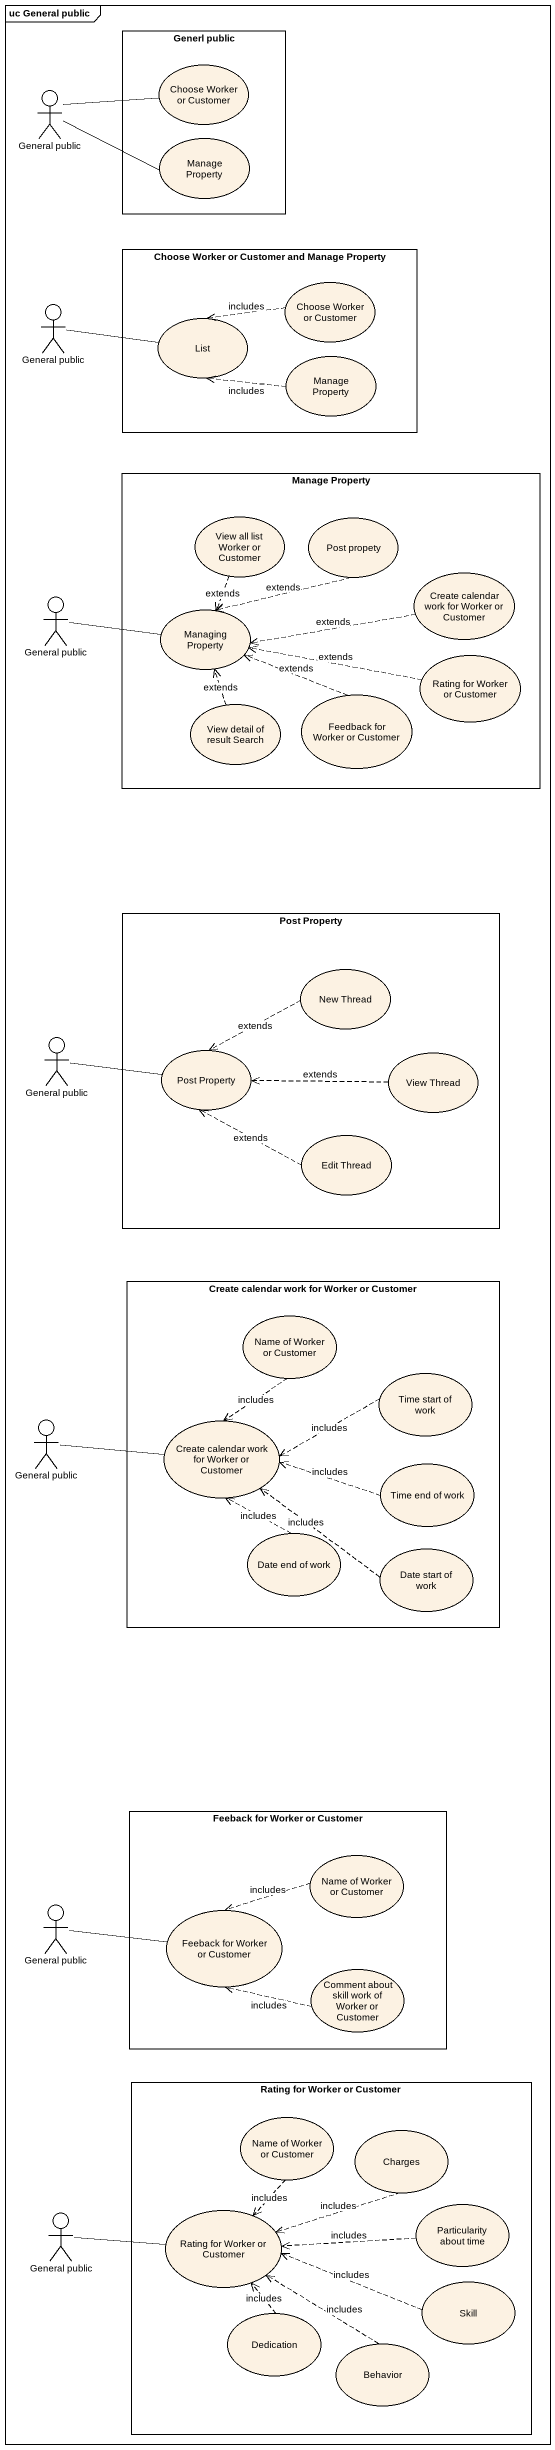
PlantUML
@startuml
mainframe uc General public
rectangle "Generl public" as Generl_public {
  usecase "Choose Worker or Customer" as Choose_Worker_or_Customer
  usecase "Manage Property" as Manage_Property
}
actor "General public" as General_public
rectangle "Choose Worker or Customer and Manage Property" as Choose_Worker_or_Customer_2 {
  usecase "Choose Worker or Customer" as Choose_Worker_or_Customer_3
  usecase List
  usecase "Manage Property" as Manage_Property_2
}
actor "General public" as General_public_2
rectangle "Manage Property" as Manage_Property_3 {
  usecase "View all list Worker or Customer" as View_all_list_Worker_or
  usecase "Post propety" as Post_propety
  usecase "Create calendar work for Worker or Customer" as Create_calendar_work_for
  usecase "Managing Property" as Managing_Property
  usecase "Rating for Worker or Customer" as Rating_for_Worker_or
  usecase "View detail of result Search" as View_detail_of_result_Search
  usecase "Feedback for Worker or Customer" as Feedback_for_Worker_or
}
actor "General public" as General_public_3
rectangle "Post Property" as Post_Property {
  usecase "New Thread" as New_Thread
  usecase "Post Property" as Post_Property_2
  usecase "View Thread" as View_Thread
  usecase "Edit Thread" as Edit_Thread
}
actor "General public" as General_public_4
rectangle "Create calendar work for Worker or Customer" as Create_calendar_work_for_2 {
  usecase "Name of Worker or Customer" as Name_of_Worker_or_Customer
  usecase "Time start of work" as Time_start_of_work
  usecase "Create calendar work for Worker or Customer" as Create_calendar_work_for_3
  usecase "Time end of work" as Time_end_of_work
  usecase "Date end of work" as Date_end_of_work
  usecase "Date start of work" as Date_start_of_work
}
actor "General public" as General_public_5
rectangle "Feeback for Worker or Customer" as Feeback_for_Worker_or {
  usecase "Name of Worker or Customer" as Name_of_Worker_or_Customer_2
  usecase "Feeback for Worker or Customer" as Feeback_for_Worker_or_2
  usecase "Comment about skill work of Worker or Customer" as Comment_about_skill_work_of
}
actor "General public" as General_public_6
rectangle "Rating for Worker or Customer" as Rating_for_Worker_or_2 {
  usecase "Name of Worker or Customer" as Name_of_Worker_or_Customer_3
  usecase Charges
  usecase "Rating for Worker or Customer" as Rating_for_Worker_or_3
  usecase "Particularity about time" as Particularity_about_time
  usecase Skill
  usecase Dedication
  usecase Behavior
}
actor "General public" as General_public_7
General_public -right- Choose_Worker_or_Customer
General_public -right- Manage_Property
Choose_Worker_or_Customer_3 .left.> List : includes
General_public_2 -right- List
Manage_Property_2 .left.> List : includes
View_all_list_Worker_or ..> Managing_Property : extends
Post_propety ..> Managing_Property : extends
Create_calendar_work_for .left.> Managing_Property : extends
General_public_3 -right- Managing_Property
Rating_for_Worker_or .left.> Managing_Property : extends
View_detail_of_result_Search .up.> Managing_Property : extends
Feedback_for_Worker_or .up.> Managing_Property : extends
New_Thread .left.> Post_Property_2 : extends
General_public_4 -right- Post_Property_2
View_Thread .left.> Post_Property_2 : extends
Edit_Thread .up.> Post_Property_2 : extends
Name_of_Worker_or_Customer ..> Create_calendar_work_for_3 : includes
Time_start_of_work .left.> Create_calendar_work_for_3 : includes
General_public_5 -right- Create_calendar_work_for_3
Time_end_of_work .left.> Create_calendar_work_for_3 : includes
Date_end_of_work .up.> Create_calendar_work_for_3 : includes
Date_start_of_work .left.> Create_calendar_work_for_3 : includes
Name_of_Worker_or_Customer_2 .left.> Feeback_for_Worker_or_2 : includes
General_public_6 -right- Feeback_for_Worker_or_2
Comment_about_skill_work_of .left.> Feeback_for_Worker_or_2 : includes
Name_of_Worker_or_Customer_3 ..> Rating_for_Worker_or_3 : includes
Charges .left.> Rating_for_Worker_or_3 : includes
General_public_7 -right- Rating_for_Worker_or_3
Particularity_about_time .left.> Rating_for_Worker_or_3 : includes
Skill .left.> Rating_for_Worker_or_3 : includes
Dedication .up.> Rating_for_Worker_or_3 : includes
Behavior .up.> Rating_for_Worker_or_3 : includes
@enduml
